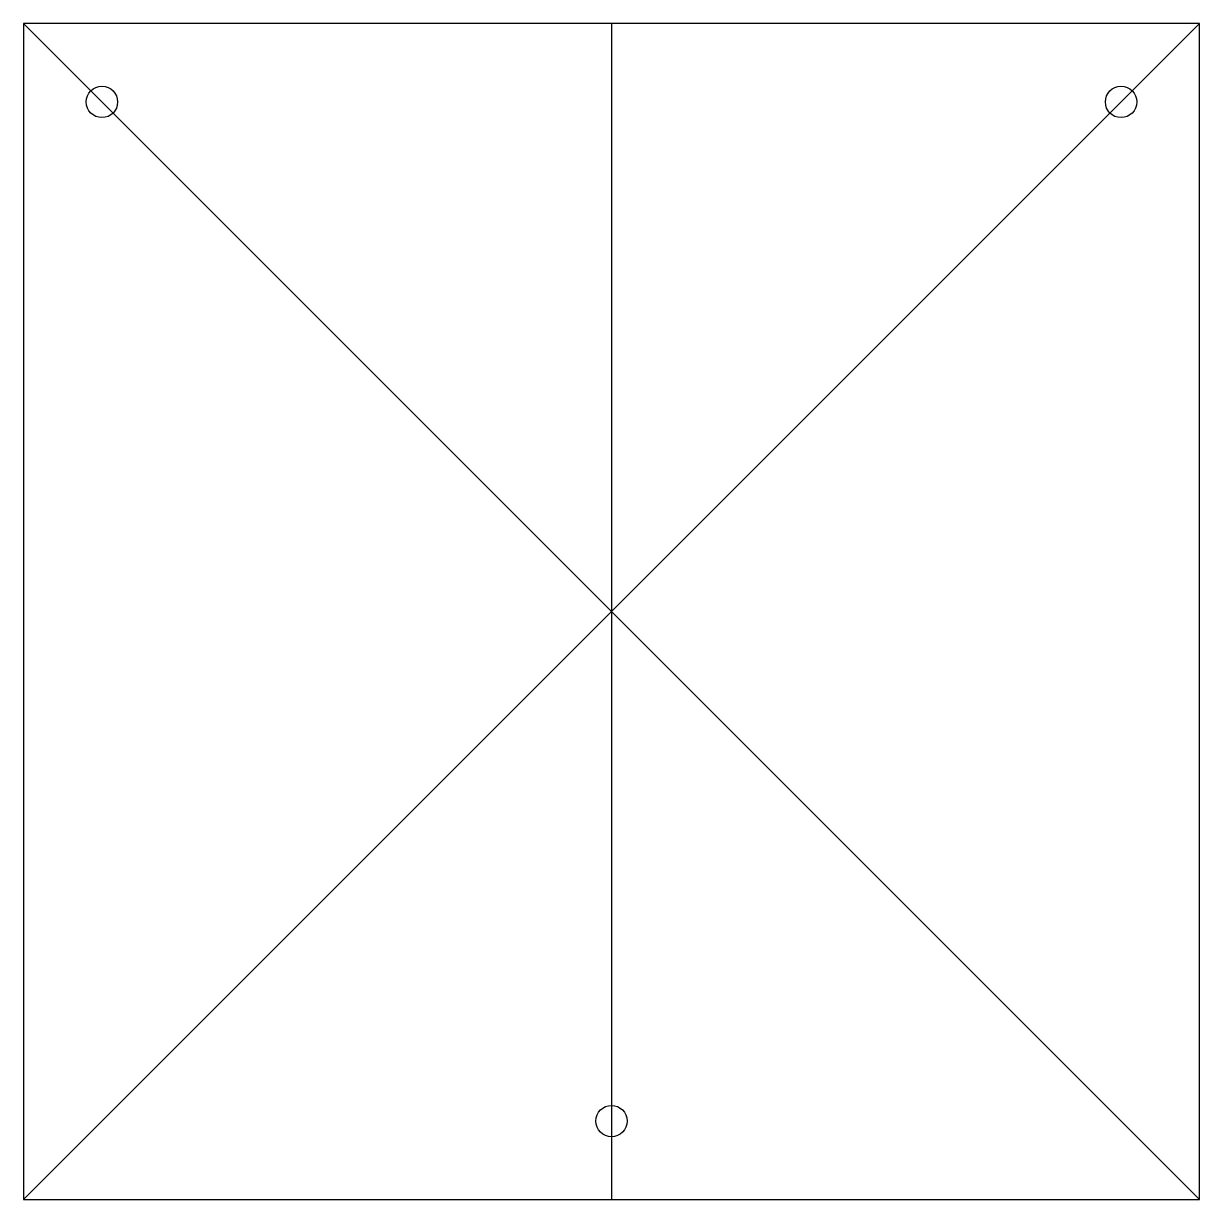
# Model space of a CAD drawing. Header units: millimetres. Extents: x -75 to 75, y -75 to 75.
import ezdxf

# ---------------------------------------------------------------- set-up
doc = ezdxf.new("R2010")
doc.units = ezdxf.units.MM
doc.layers.get('0').update_dxf_attribs({"linetype": 'CONTINUOUS'})

msp = doc.modelspace()

# ---------------------------------------------------------------- linework, layer by layer
for p, q in [((75, 75), (-75, 75)), ((-75, 75), (-75, -75)), ((75, 75), (-75, -75)), ((-75, 75), (75, -75)), ((0, 75), (0, -75)), ((75, -75), (75, 75)), ((-75, -75), (75, -75))]:
    msp.add_line(p, q)
for centre in [(-65, 65), (65, 65), (0, -65)]:
    msp.add_circle(centre, 2)

doc.saveas('drawing.dxf')
